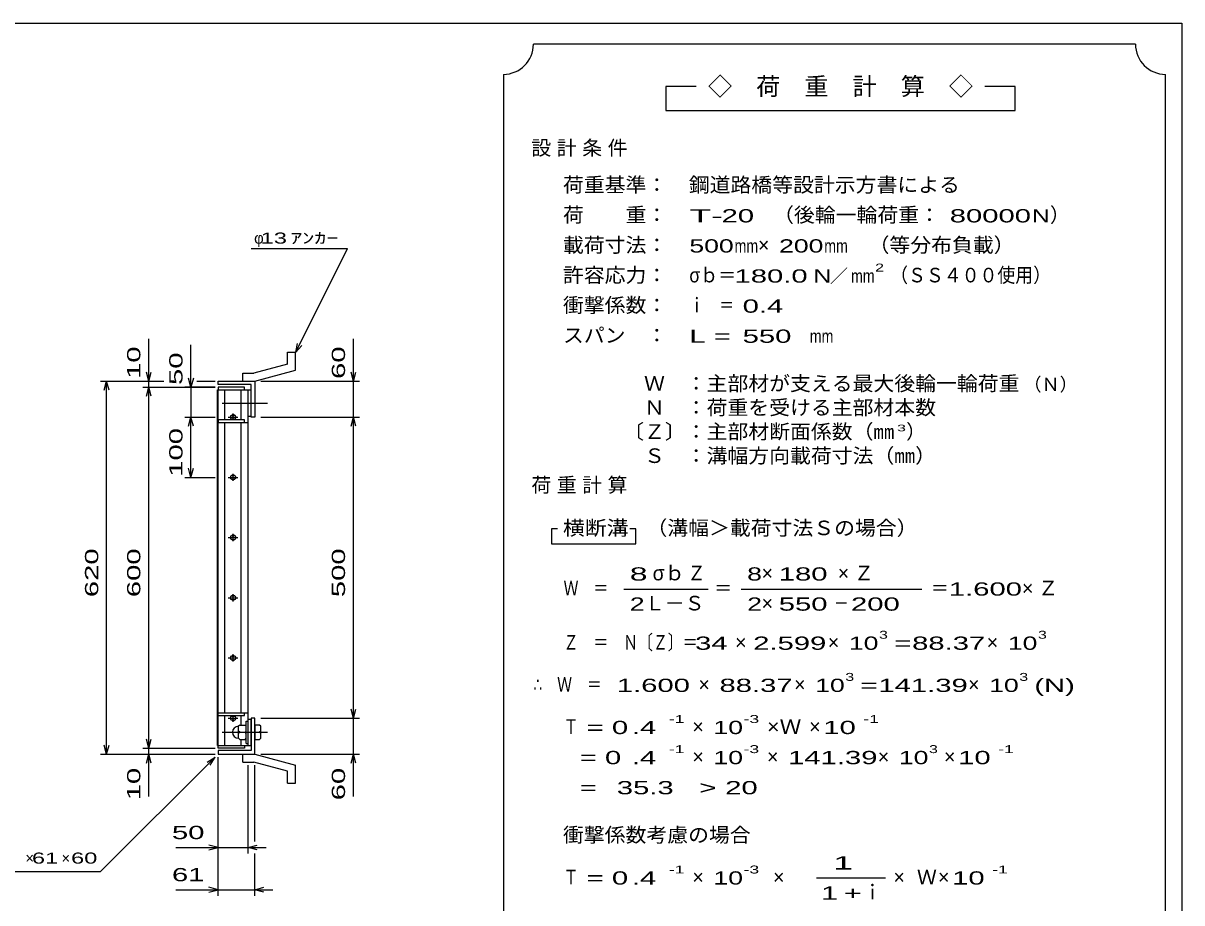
# Model space of a CAD drawing. Units: millimetres, scale not verified. Extents: x -1820 to 1731, y -1282 to 1054.
# Drawn here: x -194 to 1731, y -408 to 1054 of the extents above; entities that cross this region are included whole.
import ezdxf
from ezdxf.enums import TextEntityAlignment as Align

# ---------------------------------------------------------------- set-up
doc = ezdxf.new("R2010")
doc.units = ezdxf.units.MM
doc.header["$LTSCALE"] = 10
doc.linetypes.add('CHAIN', pattern=[18.5, 12, -1.5, 3.5, -1.5])
for name, color, linetype, lineweight in [('0_2', 150, 'Continuous', 25), ('16', 3, 'Continuous', 25), ('19', 6, 'Continuous', 25), ('22', 4, 'Continuous', 25), ('24', 2, 'Continuous', 25)]:
    doc.layers.add(name, color=color, linetype=linetype, lineweight=lineweight)
doc.styles.add('ベクトル', font='')
doc.styles.get('ベクトル').set_extended_font_data('ベクトル')

msp = doc.modelspace()

# ---------------------------------------------------------------- linework, layer by layer
at = {"layer": '0_2'}
for p, q in [((-1729, 1053.5), (1731, 1053.5)), ((1731, 1053.5), (1731, -1146.5))]:
    msp.add_line(p, q, dxfattribs=at)
at = {"layer": '16'}
for p, q in [((129.3, -146.5), (129.3, 444.5)), ((129.3, 444.5), (130, 444.5)), ((174, 449), (130, 449)), ((130, 449), (130, 444.5)), ((130, 444.5), (174, 444.5)), ((130, -146.5), (130, 444.5)), ((130, 444.5), (180, 444.5)), ((141.5, 394.5), (141.5, 444.5)), ((168.5, 394.5), (168.5, 444.5)), ((174, 444.5), (174, 449)), ((180, -146.5), (180, 444.5)), ((180, 444.5), (185, 444.5)), ((185, 400.5), (185, 444.5)), ((155, 394.5), (155, 405)), ((130, 394.5), (130, 390)), ((174, 394.5), (130, 394.5)), ((130, 390), (180, 390)), ((141.5, -92), (141.5, 390)), ((147, 399), (163, 399)), ((153, 402), (157, 402)), ((153, 396), (157, 396)), ((168.5, -92), (168.5, 390)), ((174, 390), (174, 394.5)), ((180, 400.5), (185, 400.5)), ((147, 299), (163, 299)), ((153, 302), (157, 302)), ((153, 296), (157, 296)), ((155, 293), (155, 305)), ((147, 199), (163, 199)), ((153, 202), (157, 202)), ((153, 196), (157, 196)), ((155, 193), (155, 205)), ((147, 99), (163, 99)), ((153, 102), (157, 102)), ((155, 93), (155, 105)), ((153, 96), (157, 96)), ((153, 2), (157, 2)), ((155, -7), (155, 5)), ((147, -1), (163, -1)), ((153, -4), (157, -4)), ((130, -96.5), (130, -92)), ((130, -92), (180, -92)), ((174, -96.5), (174, -92)), ((130, -96.5), (174, -96.5)), ((141.5, -146.5), (141.5, -96.5)), ((147, -101), (163, -101)), ((153, -98), (157, -98)), ((153, -104), (157, -104)), ((155, -107), (155, -96.5)), ((166, -112.5), (164, -114.5)), ((164, -134.5), (164, -114.5)), ((166, -112.5), (175, -112.5)), ((168.5, -111.5), (168.5, -96.5)), ((177, -114.5), (175, -112.5)), ((177, -143), (177, -106)), ((177, -106), (180, -106)), ((180, -102.5), (185, -102.5)), ((180, -143), (180, -106)), ((185, -146.5), (185, -102.5)), ((166, -124.5), (164, -122.5)), ((166, -124.5), (164, -126.5)), ((164, -134.5), (166, -136.5)), ((166, -124.5), (175, -124.5)), ((175, -124.5), (177, -122.5)), ((177, -126.5), (175, -124.5)), ((175, -136.5), (177, -134.5)), ((129.3, -146.5), (130, -146.5)), ((130, -146.5), (174, -146.5)), ((130, -151), (130, -146.5)), ((130, -146.5), (180, -146.5)), ((174, -151), (130, -151)), ((166, -136.5), (175, -136.5)), ((168.5, -146.5), (168.5, -137.5)), ((174, -146.5), (174, -151)), ((177, -143), (180, -143)), ((180, -146.5), (185, -146.5))]:
    msp.add_line(p, q, dxfattribs=at)
at = {"layer": '16', "linetype": 'CHAIN'}
for p, q in [((137, 422.5), (212, 422.5)), ((137, -124.5), (212, -124.5))]:
    msp.add_line(p, q, dxfattribs=at)
at = {"layer": '16'}
for centre, radius, start, end in [((153, 399), 3, 90, 270), ((155, 399), 4, 46.6, 133.4), ((155, 399), 4, 226.6, 313.4), ((157, 399), 3, 270, 90), ((153, 299), 3, 90, 270), ((155, 299), 4, 46.6, 133.4), ((155, 299), 4, 226.6, 313.4), ((157, 299), 3, 270, 90), ((153, 199), 3, 90, 270), ((155, 199), 4, 46.6, 133.4), ((155, 199), 4, 226.6, 313.4), ((157, 199), 3, 270, 90), ((153, 99), 3, 90, 270), ((155, 99), 4, 46.6, 133.4), ((157, 99), 3, 270, 90), ((155, 99), 4, 226.6, 313.4), ((153, -1), 3, 90, 270), ((155, -1), 4, 46.6, 133.4), ((157, -1), 3, 270, 90), ((155, -1), 4, 226.6, 313.4), ((153, -101), 3, 90, 270), ((155, -101), 4, 46.6, 133.4), ((155, -101), 4, 226.6, 313.4), ((164, -124.5), 10, 90, 270), ((157, -101), 3, 270, 90)]:
    msp.add_arc(centre, radius, start, end, dxfattribs=at)
at = {"layer": '19'}
for p, q in [((245.6, 507.1), (258.6, 507.1)), ((245.6, 487.1), (245.6, 507.1)), ((258.6, 477.1), (258.6, 507.1)), ((245.6, 487.1), (189.3, 472)), ((171, 472), (189.3, 472)), ((171, 459), (171, 472)), ((191, 459), (258.6, 477.1)), ((130, 453), (130, 459)), ((130, 459), (191, 459)), ((185, 453), (130, 453)), ((171, 459), (191, 459)), ((185, 399), (185, 453)), ((191, 459), (191, 399)), ((191, 399), (185, 399)), ((191, -101), (185, -101)), ((185, -101), (185, -155)), ((191, -161), (191, -101)), ((199, -112.5), (191, -112.5)), ((191, -112.5), (191, -136.5)), ((201, -114.5), (199, -112.5)), ((201, -134.5), (201, -114.5)), ((191, -124.5), (199, -124.5)), ((201, -122.5), (199, -124.5)), ((199, -124.5), (201, -126.5)), ((199, -136.5), (201, -134.5)), ((191, -136.5), (199, -136.5)), ((130, -155), (130, -161)), ((185, -155), (130, -155)), ((130, -161), (191, -161)), ((171, -161), (191, -161)), ((171, -174), (171, -161)), ((191, -161), (258.6, -179.1)), ((171, -174), (189.3, -174)), ((245.6, -189.1), (189.3, -174)), ((245.6, -209.1), (245.6, -189.1)), ((258.6, -209.1), (258.6, -179.1)), ((245.6, -209.1), (258.6, -209.1))]:
    msp.add_line(p, q, dxfattribs=at)
at = {"layer": '22'}
for p, q in [((185, 679), (345, 679)), ((259, 507), (345, 679)), ((15, 459), (15, 529)), ((259, 507), (262, 521.6)), ((355, 459), (355, 529)), ((85, 449), (85, 519)), ((259, 507), (269, 518)), ((15, 459), (11, 474)), ((15, 459), (19, 474)), ((85, 449), (81, 464)), ((89, 464), (85, 449)), ((355, 459), (351, 474)), ((355, 459), (359, 474)), ((-65, 459), (40, 459)), ((-59, 444), (-55, 459)), ((-51, 444), (-55, 459)), ((-55, -161), (-55, 459)), ((5, 459), (40, 459)), ((5, 449), (125, 449)), ((11, 434), (15, 449)), ((15, 449), (15, 459)), ((19, 434), (15, 449)), ((15, -151), (15, 449)), ((125, 449), (75, 449)), ((85, 449), (85, 399)), ((95, 459), (125, 459)), ((95, 459), (125, 459)), ((201, 459), (365, 459)), ((355, 399), (355, 459)), ((75, 399), (125, 399)), ((81, 384), (85, 399)), ((89, 384), (85, 399)), ((85, 299), (85, 399)), ((201, 399), (365, 399)), ((351, 384), (355, 399)), ((359, 384), (355, 399)), ((355, -101), (355, 399)), ((85, 299), (81, 314)), ((85, 299), (89, 314)), ((75, 299), (125, 299)), ((355, -101), (351, -86)), ((355, -101), (359, -86)), ((201, -101), (365, -101)), ((355, -161), (355, -101)), ((-55, -161), (-59, -146)), ((-55, -161), (-51, -146)), ((5, -151), (125, -151)), ((15, -151), (11, -136)), ((15, -151), (19, -136)), ((15, -161), (15, -151)), ((-65, -161), (125, -161)), ((-65, -356), (125, -166)), ((5, -161), (125, -161)), ((11, -176), (15, -161)), ((19, -176), (15, -161)), ((15, -231), (15, -161)), ((112, -174), (125, -166)), ((117, -179), (125, -166)), ((130, -326), (130, -166)), ((130, -396), (130, -166)), ((201, -161), (365, -161)), ((351, -176), (355, -161)), ((359, -176), (355, -161)), ((355, -231), (355, -161)), ((180, -326), (180, -179)), ((191, -306), (191, -179)), ((60, -316), (130, -316)), ((130, -316), (115, -312)), ((115, -320), (130, -316)), ((130, -316), (180, -316)), ((180, -316), (195, -312)), ((195, -320), (180, -316)), ((180, -316), (210, -316)), ((191, -396), (191, -326)), ((-265, -356), (-65, -356)), ((130, -386), (115, -382)), ((191, -386), (206, -382)), ((60, -386), (130, -386)), ((115, -390), (130, -386)), ((130, -386), (191, -386)), ((206, -390), (191, -386)), ((191, -386), (221, -386))]:
    msp.add_line(p, q, dxfattribs=at)
at = {"layer": '24', "color": 4}
for p, q in [((1654, 1018.5), (654, 1018.5)), ((604, 968.5), (604, -581.5)), ((1704, -581.5), (1704, 968.5)), ((924, 948.5), (874, 948.5)), ((874, 948.5), (874, 908.5)), ((1454, 948.5), (1404, 948.5)), ((1454, 908.5), (1454, 948.5)), ((874, 908.5), (1454, 908.5)), ((694, 213.5), (684, 213.5)), ((684, 213.5), (684, 188.5)), ((824, 213.5), (814, 213.5)), ((824, 188.5), (824, 213.5)), ((684, 188.5), (824, 188.5)), ((804, 113.5), (944, 113.5)), ((999, 113.5), (1299, 113.5)), ((1124, -366.5), (1239, -366.5))]:
    msp.add_line(p, q, dxfattribs=at)
for centre, start, end in [((604, 1018.5), 270, 0), ((1704, 1018.5), 180, 270)]:
    msp.add_arc(centre, 50, start, end, dxfattribs=at)

# ---------------------------------------------------------------- texts
at = {"layer": '22', "color": 2, "style": 'ベクトル'}
for s, p in [('φ', (190, 696.5)), ('×', (-190, -333.5)), ('×', (-130, -333.5))]:
    msp.add_text(s, height=18.3, dxfattribs=at).set_placement(p, align=Align.MIDDLE_LEFT)
for s, height, width, p in [(' 13 ', 18.33, 1.6, (190, 696.5)), ('ｱﾝｶｰ', 18.33, 1.6, (250, 696.5)), (' 50 ', 21.99, 1.65, (40, -291)), (' 61 ', 18.33, 1.6, (-190, -333.5)), (' 60 ', 18.33, 1.6, (-125, -333.5)), (' 61 ', 21.99, 1.65, (40, -361))]:
    msp.add_text(s, height=height, dxfattribs=dict(at, width=width)).set_placement(p, align=Align.MIDDLE_LEFT)
at = {"layer": '22', "color": 2, "style": 'ベクトル', "width": 1.65}
for s, p in [(' 10 ', (-10, 449)), (' 50 ', (60, 439)), (' 60 ', (330, 449)), (' 100 ', (60, 286.5)), (' 620 ', (-80, 86.5)), (' 600 ', (-10, 86.5)), (' 500 ', (330, 86.5)), (' 10 ', (-10, -251)), (' 60 ', (330, -251))]:
    msp.add_text(s, height=21.99, rotation=90, dxfattribs=at).set_placement(p, align=Align.MIDDLE_LEFT)
at = {"layer": '24', "style": 'ベクトル'}
for s, height, p in [('◇\u3000荷\u3000重\u3000計\u3000算\u3000◇', 29.33, (944, 948.5)), ('）', 24.2, (1512, 735)), ('×', 24.2, (1027, 685)), ('／', 22, (1146.5, 633.5)), ('（Ｎ）', 21.99, (1468, 453.5)), ('）', 24.2, (1273, 375)), ('σｂ', 24.19, (852, 140)), ('×', 24.2, (1033, 140)), ('Ｌ－Ｓ', 24.19, (839, 90)), ('×', 24.2, (1033, 90)), ('×', 24.2, (989, 25)), ('×', 24.2, (1143, 25)), ('×', 24.2, (1407, 25)), ('×', 24.2, (928, -45)), ('×', 24.2, (1087, -45)), ('×', 24.2, (1376, -45)), ('×', 24.2, (918, -115)), ('×', 24.2, (1112, -115)), ('×', 24.2, (918, -165)), ('×', 24.2, (1042, -165)), ('×', 24.2, (1226, -165)), ('×', 24.2, (1336, -165)), ('×', 24.2, (918, -365)), ('×', 24.2, (1052, -365)), ('×', 24.2, (1252, -365)), ('Ｗ', 24.2, (1291, -365)), ('×', 24.2, (1326, -365)), ('ｉ', 24.2, (1200.5, -390))]:
    msp.add_text(s, height=height, dxfattribs=at).set_placement(p, align=Align.MIDDLE_LEFT)
for s, height, width, p in [('荷重基準：\u3000', 24.19, 1.05, (703, 785)), ('鋼道路橋等設計示方書による', 24.19, 1.05, (912, 785)), ('荷\u3000\u3000重：\u3000', 24.19, 1.05, (703, 735)), ('（後輪一輪荷重：', 24.19, 1.05, (1052, 735)), ('T-', 21.99, 2, (913, 733.5)), (' 20 ', 21.99, 1.65, (953, 733.5)), (' 80000', 21.99, 1.65, (1332, 733.5)), ('N', 22, 1.4, (1482, 733.5)), ('載荷寸法：\u3000', 24.19, 1.05, (703, 685)), ('500', 21.99, 1.5, (913, 683.5)), ('200', 21.99, 1.5, (1062, 683.5)), ('\u3000（等分布負載）', 24.19, 1.05, (1176, 685)), ('mm', 21.99, 0.8, (988, 683.5)), ('mm', 21.99, 0.8, (1137, 683.5)), ('許容応力：\u3000', 24.19, 1.05, (703, 635)), ('σｂ＝', 24.19, 0.9, (913, 635)), ('180.0', 21.99, 1.65, (988, 633.5)), ('N', 22, 1.4, (1119, 633.5)), ('mm', 21.99, 0.8, (1181.5, 633.5)), ('2', 13.2, 1.5, (1221.5, 647.5)), ('（ＳＳ４００使用）', 24.19, 0.9, (1246.5, 635)), ('衝撃係数：\u3000', 24.19, 1.05, (703, 585)), ('ｉ\u3000＝', 24.19, 0.75, (913, 585)), (' 0.4', 21.99, 1.65, (988, 583.5)), ('スパン\u3000：\u3000', 24.19, 1.05, (703, 535)), ('L =', 21.99, 1.65, (913, 533.5)), (' 550 ', 21.99, 1.65, (988, 533.5)), ('mm', 21.99, 0.8, (1113, 533.5)), ('\u3000Ｗ\u3000：主部材が支える最大後輪一輪荷重', 24.19, 1.05, (803, 455)), ('\u3000Ｎ\u3000：荷重を受ける主部材本数', 24.19, 1.05, (803, 415)), ('〔Ｚ〕：主部材断面係数（㎜', 24.19, 1.05, (803, 375)), ('3', 11, 1.8, (1258, 381)), ('\u3000Ｓ\u3000：溝幅方向載荷寸法（㎜）', 24.19, 1.05, (803, 335)), ('\u3000（溝幅＞載荷寸法Ｓの場合）', 24.19, 1.05, (807, 215)), ('横断溝', 24.19, 1.1, (703, 215)), ('8', 22, 1.8, (814, 138.5)), ('Ｚ', 24.2, 0.9, (910, 140)), ('8', 22, 1.5, (1009, 138.5)), (' 180 ', 21.99, 1.65, (1048, 138.5)), ('Ｗ\u3000＝', 24.19, 0.75, (704, 115)), ('＝', 24.2, 0.9, (954, 115)), ('＝', 24.2, 0.9, (1314, 115)), ('1.600', 21.99, 1.65, (1344, 113.5)), ('2', 22, 1.5, (814, 88.5)), ('2', 22, 1.5, (1009, 88.5)), (' 550 ', 21.99, 1.65, (1048, 88.5)), (' 200 ', 21.99, 1.65, (1168, 88.5)), ('－', 24.2, 0.75, (1153, 90)), ('Ｚ\u3000＝\u3000Ｎ〔Ｚ〕＝', 24.19, 0.75, (704, 25)), ('3', 13.2, 1.5, (1228, 37.5)), ('3', 13.2, 1.5, (1492, 37.5)), (' 34 ', 21.99, 1.65, (909, 23.5)), ('2.599', 21.99, 1.65, (1019, 23.5)), ('10', 21.99, 1.5, (1178, 23.5)), ('=', 22, 1.7, (1253, 23.5)), ('88.37', 21.99, 1.65, (1283, 23.5)), ('10', 21.99, 1.5, (1442, 23.5)), ('∴\u3000Ｗ\u3000＝', 24.19, 0.75, (654, -45)), (' 1.600', 21.99, 1.65, (779, -46.5)), ('88.37', 21.99, 1.65, (963, -46.5)), ('10', 21.99, 1.5, (1122, -46.5)), ('3', 13.2, 1.5, (1172, -32.5)), ('141.39', 21.99, 1.65, (1227, -46.5)), ('10', 21.99, 1.5, (1411, -46.5)), ('3', 13.2, 1.5, (1461, -32.5)), ('(N)', 21.99, 1.65, (1486, -46.5)), ('=', 22, 1.7, (1197, -46.5)), ('-1', 13.2, 1.65, (879, -102.5)), ('-3', 13.2, 1.65, (1003, -102.5)), ('-1', 13.2, 1.65, (1202, -102.5)), ('Ｔ', 24.2, 0.75, (704, -115)), (' = 0', 21.99, 1.65, (729, -116.5)), (' .4 ', 21.99, 1.65, (804, -116.5)), ('10', 21.99, 1.5, (953, -116.5)), ('×Ｗ', 24.19, 1.1, (1042, -115)), (' 10 ', 21.99, 1.65, (1122, -116.5)), ('-1', 13.2, 1.65, (879, -152.5)), ('-3', 13.2, 1.65, (1003, -152.5)), ('3', 13.2, 1.5, (1311, -152.5)), ('-1', 13.2, 1.65, (1426, -152.5)), ('  = 0', 21.99, 1.65, (704, -166.5)), (' .4 ', 21.99, 1.65, (804, -166.5)), ('10', 21.99, 1.5, (953, -166.5)), ('141.39', 21.99, 1.65, (1077, -166.5)), ('10', 21.99, 1.5, (1261, -166.5)), (' 10 ', 21.99, 1.65, (1346, -166.5)), (' 35.3', 21.99, 1.65, (779, -216.5)), ('>', 22, 1.7, (929, -216.5)), (' 20 ', 21.99, 1.65, (959, -216.5)), ('  =', 21.99, 1.65, (704, -216.5)), ('衝撃係数考慮の場合', 24.19, 1.05, (703, -295)), ('-1', 13.2, 1.65, (879, -352.5)), ('-3', 13.2, 1.65, (1003, -352.5)), ('-1', 13.2, 1.65, (1416, -352.5)), ('Ｔ', 24.2, 0.75, (704, -365)), (' = 0', 21.99, 1.65, (729, -366.5)), (' .4 ', 21.99, 1.65, (804, -366.5)), ('10', 21.99, 1.5, (953, -366.5)), (' 10 ', 21.99, 1.65, (1336, -366.5))]:
    msp.add_text(s, height=height, dxfattribs=dict(at, width=width)).set_placement(p, align=Align.MIDDLE_LEFT)
at = {"layer": '24', "attachment_point": 4, "style": 'ベクトル'}
for s, insert, char_height in [('\\T1.28;設計条件', (650.5, 845), 24.19), ('\\T1.28;荷重計算', (650.5, 285), 24.19), ('\\T1.42;×Ｚ', (1159.5, 140), 24.19), ('\\T1.42;×Ｚ', (1465.5, 115), 24.19), ('\\T1.25;\\W2;\\~1\\~', (1131.5, -341.5), 21.99), ('\\T1.33;\\W1.75;1+', (1131.5, -391.5), 21.99)]:
    msp.add_mtext(s, dxfattribs=dict(at, insert=insert, char_height=char_height))

doc.saveas('drawing.dxf')
